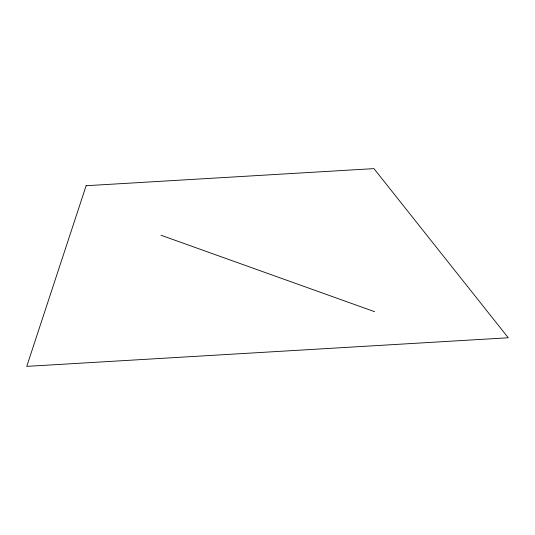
<?xml version="1.0" encoding="UTF-8"?>
<svg xmlns="http://www.w3.org/2000/svg" width="535" height="535" viewBox="0 0 535 535"><rect width="100%" height="100%" fill="white"/><g stroke="black" fill="none" stroke-linecap="round" stroke-linejoin="round"><path stroke-width="0.8" d="M161.015 235.239L374.667 311.704M86.135 185.719L26.75 366.375L508.25 337.772L373.952 168.625L86.135 185.719"/></g></svg>
